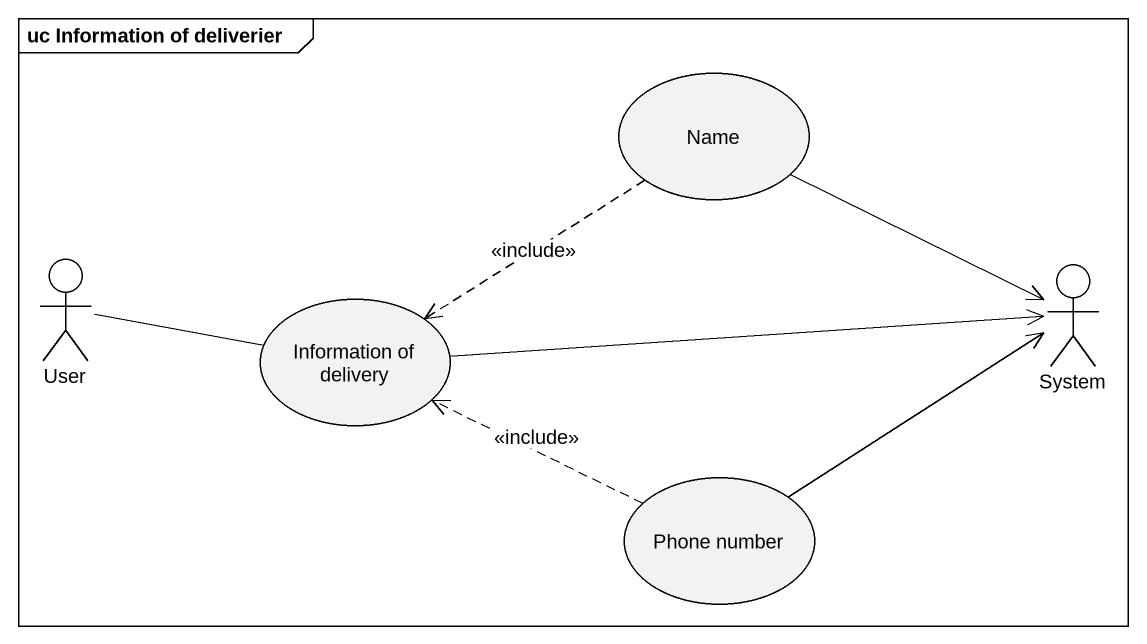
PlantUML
@startuml
mainframe uc Information of deliverier
usecase Name
actor User
usecase "Information of delivery" as Information_of_delivery
actor System
usecase "Phone number" as Phone_number
Name ..> Information_of_delivery : <<include>>
Name -right-> System
User -right- Information_of_delivery
Information_of_delivery -right-> System
Phone_number .left.> Information_of_delivery : <<include>>
Phone_number -right-> System
@enduml
